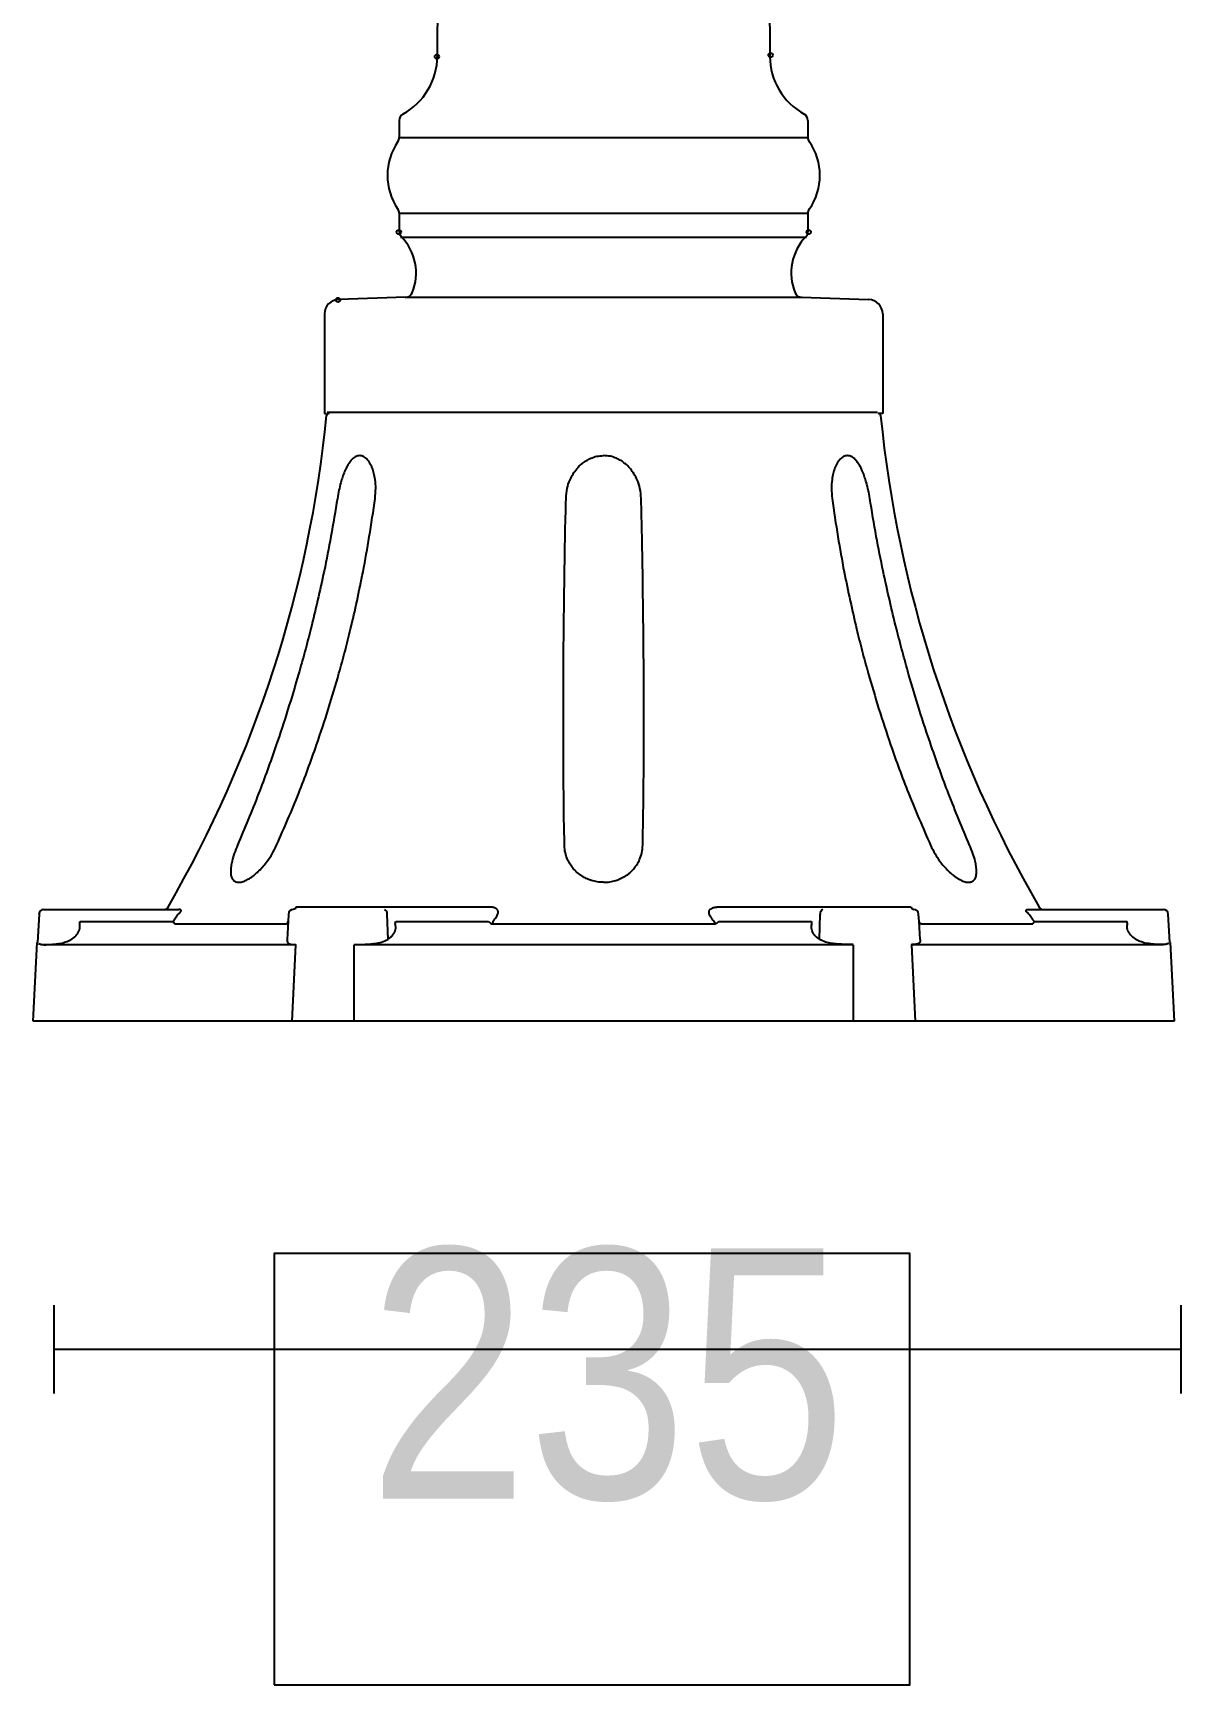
# Model space of a CAD drawing. Extents: x 0 to 157, y 0 to 402.
# Drawn here: x 0.2 to 47, y 0 to 67.4 of the extents above; entities that cross this region are included whole.
import ezdxf

# ---------------------------------------------------------------- set-up
doc = ezdxf.new("R2010")
doc.units = 0
doc.layers.add('LIVELLO_1', color=160, linetype='Continuous')
doc.styles.add('STD', font='txt')

# ---------------------------------------------------------------- blocks, each defined once
blk = doc.blocks.new('AI9-BLK1')
at = {"layer": 'LIVELLO_1', "color": 7}
for p, q in [((-60.737, -6.706), (-61.319, -134.738)), ((-48.338, -6.706), (-47.751, -134.738)), ((-62.873, -137.35), (-62.873, -138.051)), ((-46.205, -137.35), (-46.205, -138.051)), ((-46.173, -138.064), (-62.903, -138.064)), ((-46.173, -141.152), (-62.903, -141.152)), ((-62.873, -141.136), (-62.873, -141.889)), ((-46.205, -141.136), (-46.205, -141.889)), ((-62.818, -142.105), (-46.253, -142.105)), ((-62.606, -144.561), (-65.34, -144.657)), ((-61.38, -144.577), (-62.635, -144.577)), ((-46.468, -144.561), (-43.729, -144.657)), ((-65.925, -145.24), (-65.925, -149.303)), ((-43.151, -145.24), (-43.151, -149.303)), ((-65.925, -149.303), (-65.833, -149.303)), ((-43.151, -149.303), (-43.334, -149.303)), ((-77.566, -169.713), (-77.632, -170.874)), ((-77.377, -169.528), (-72.468, -169.528)), ((-72.468, -169.528), (-71.867, -169.528)), ((-67.39, -169.713), (-67.406, -170.021)), ((-59.158, -169.429), (-67.082, -169.429)), ((-63.374, -169.713), (-63.344, -170.746)), ((-41.992, -169.429), (-49.911, -169.429)), ((-45.725, -170.746), (-45.7, -169.713)), ((-41.667, -170.021), (-41.685, -169.713)), ((-37.209, -169.528), (-36.61, -169.528)), ((-36.61, -169.528), (-31.702, -169.528)), ((-31.443, -170.874), (-31.506, -169.713)), ((-75.891, -170.021), (-72.107, -170.021)), ((-72.043, -170.11), (-67.482, -170.11)), ((-67.406, -170.021), (-67.443, -170.746)), ((-63.017, -170.021), (-59.234, -170.021)), ((-59.096, -170.11), (-54.535, -170.11)), ((-54.535, -170.11), (-49.974, -170.11)), ((-49.838, -170.021), (-46.052, -170.021)), ((-41.628, -170.746), (-41.667, -170.021)), ((-41.589, -170.11), (-37.031, -170.11)), ((-36.964, -170.021), (-33.181, -170.021)), ((-77.811, -174.075), (-77.643, -170.88)), ((-64.716, -174.075), (-64.716, -170.963)), ((-44.353, -170.963), (-44.353, -174.075)), ((-31.43, -170.88), (-31.26, -174.075)), ((-67.237, -174.075), (-77.811, -174.075)), ((-64.716, -174.075), (-67.237, -174.075)), ((-54.535, -174.075), (-64.716, -174.075)), ((-44.353, -174.075), (-54.535, -174.075)), ((-41.833, -174.075), (-44.353, -174.075)), ((-31.26, -174.075), (-41.833, -174.075)), ((-76.96, -185.666), (-76.96, -189.268)), ((-30.984, -185.666), (-30.984, -189.268)), ((-30.984, -187.468), (-76.96, -187.468))]:
    blk.add_line(p, q, dxfattribs=at)
for points in [[(-46.438, -144.577), (-47.694, -144.577), (-61.38, -144.577)], [(-43.359, -149.265), (-54.535, -149.265), (-65.811, -149.265)], [(-67.237, -174.075), (-67.096, -170.963), (-77.276, -170.963)], [(-44.353, -170.963), (-54.535, -170.963), (-64.716, -170.963)], [(-31.794, -170.963), (-41.973, -170.963), (-41.833, -174.075)]]:
    blk.add_lwpolyline(points, dxfattribs=at)
blk.add_lwpolyline([(-67.973, -201.149), (-42.051, -201.149), (-42.051, -183.559), (-67.973, -183.559)], close=True, dxfattribs=at)
blk.add_circle((-65.37, -144.673), 0.0893, dxfattribs=at)
for centre, major_axis, ratio in [((-61.336, -134.751), (0.0904, 0), 0.98733), ((-47.724, -134.689), (0.0904, 0), 0.986733), ((-62.891, -141.902), (0.0926, 0), 0.963797), ((-46.17, -141.902), (-0.0039, -0.0892), 0.980735)]:
    blk.add_ellipse(centre, major_axis=major_axis, ratio=ratio, dxfattribs=at)
for points in [[(-62.72, -137.095), (-61.863, -136.624), (-61.323, -135.72), (-61.319, -134.738)], [(-47.751, -134.738), (-47.751, -135.72), (-47.213, -136.624), (-46.353, -137.095)], [(-62.72, -137.095), (-62.811, -137.147), (-62.873, -137.247), (-62.873, -137.35)], [(-46.203, -137.35), (-46.203, -137.247), (-46.257, -137.147), (-46.353, -137.095)], [(-62.923, -138.214), (-62.892, -138.165), (-62.873, -138.107), (-62.873, -138.051)], [(-46.203, -138.051), (-46.203, -138.107), (-46.185, -138.165), (-46.146, -138.214)], [(-62.923, -138.214), (-63.499, -139.042), (-63.499, -140.145), (-62.923, -140.973)], [(-46.146, -140.973), (-45.572, -140.145), (-45.572, -139.042), (-46.146, -138.214)], [(-62.873, -141.139), (-62.873, -141.078), (-62.892, -141.022), (-62.923, -140.973)], [(-46.146, -140.973), (-46.185, -141.022), (-46.203, -141.078), (-46.203, -141.139)], [(-62.873, -141.889), (-62.873, -141.965), (-62.839, -142.036), (-62.788, -142.092)], [(-46.285, -142.092), (-46.877, -142.701), (-47.046, -143.601), (-46.724, -144.382)], [(-46.285, -142.092), (-46.23, -142.036), (-46.203, -141.965), (-46.203, -141.889)], [(-65.34, -144.659), (-65.662, -144.659), (-65.925, -144.92), (-65.925, -145.24)], [(-46.724, -144.382), (-46.685, -144.49), (-46.582, -144.563), (-46.468, -144.563)], [(-43.151, -145.24), (-43.151, -144.92), (-43.412, -144.659), (-43.729, -144.659)], [(-72.303, -169.431), (-68.749, -163.283), (-66.544, -156.454), (-65.833, -149.39)], [(-65.737, -149.303), (-65.793, -149.303), (-65.829, -149.341), (-65.833, -149.39)], [(-43.235, -149.39), (-43.242, -149.341), (-43.281, -149.303), (-43.334, -149.303)], [(-43.235, -149.39), (-42.531, -156.454), (-40.328, -163.283), (-36.772, -169.431)], [(-77.377, -169.528), (-77.475, -169.528), (-77.564, -169.61), (-77.568, -169.713)], [(-72.468, -169.528), (-72.399, -169.528), (-72.333, -169.489), (-72.303, -169.431)], [(-67.196, -169.528), (-67.303, -169.528), (-67.384, -169.61), (-67.39, -169.713)], [(-41.685, -169.713), (-41.689, -169.61), (-41.774, -169.528), (-41.877, -169.528)], [(-36.772, -169.431), (-36.739, -169.489), (-36.678, -169.528), (-36.608, -169.528)], [(-31.506, -169.713), (-31.512, -169.61), (-31.595, -169.528), (-31.7, -169.528)]]:
    blk.add_open_spline(points, degree=3, dxfattribs=at)
for points, knots in [([(-62.606, -144.563), (-62.489, -144.563), (-62.391, -144.49), (-62.345, -144.382), (-62.022, -143.601), (-62.196, -142.701), (-62.788, -142.092)], [0, 0, 0, 0, 1, 1, 1, 2, 2, 2, 2]), ([(-69.469, -166.902), (-69.174, -166.208), (-68.885, -165.511), (-68.611, -164.801), (-68.362, -164.163), (-68.129, -163.513), (-67.9, -162.854), (-67.735, -162.361), (-67.567, -161.863), (-67.414, -161.359), (-67.26, -160.883), (-67.118, -160.407), (-66.981, -159.93), (-66.89, -159.619), (-66.805, -159.314), (-66.718, -159.006), (-66.636, -158.693), (-66.556, -158.383), (-66.476, -158.072), (-66.385, -157.691), (-66.293, -157.309), (-66.201, -156.929), (-66.11, -156.53), (-66.021, -156.134), (-65.937, -155.733), (-65.838, -155.261), (-65.747, -154.788), (-65.658, -154.313), (-65.566, -153.797), (-65.477, -153.279), (-65.394, -152.763), (-65.374, -152.654), (-65.36, -152.542), (-65.333, -152.435), (-65.31, -152.328), (-65.287, -152.225), (-65.259, -152.125), (-65.237, -152.049), (-65.214, -151.969), (-65.187, -151.893), (-65.163, -151.819), (-65.13, -151.745), (-65.102, -151.672), (-65.084, -151.625), (-65.061, -151.58), (-65.043, -151.533), (-65.019, -151.486), (-64.993, -151.442), (-64.969, -151.397), (-64.947, -151.366), (-64.923, -151.328), (-64.901, -151.294), (-64.878, -151.259), (-64.851, -151.227), (-64.823, -151.196), (-64.801, -151.171), (-64.773, -151.149), (-64.755, -151.129), (-64.727, -151.109), (-64.698, -151.089), (-64.67, -151.073), (-64.647, -151.058), (-64.622, -151.046), (-64.598, -151.04), (-64.574, -151.029), (-64.548, -151.026), (-64.521, -151.022), (-64.491, -151.017), (-64.469, -151.017), (-64.441, -151.026), (-64.414, -151.026), (-64.391, -151.033), (-64.369, -151.04), (-64.341, -151.053), (-64.316, -151.067), (-64.293, -151.08), (-64.26, -151.096), (-64.247, -151.114), (-64.225, -151.136), (-64.192, -151.156), (-64.164, -151.183), (-64.146, -151.212), (-64.123, -151.239), (-64.107, -151.265), (-64.085, -151.296), (-64.066, -151.332), (-64.044, -151.368), (-64.022, -151.406), (-64.005, -151.442), (-63.987, -151.482), (-63.975, -151.52), (-63.948, -151.598), (-63.924, -151.672), (-63.907, -151.747), (-63.886, -151.83), (-63.867, -151.91), (-63.856, -151.998), (-63.835, -152.116), (-63.833, -152.241), (-63.833, -152.359), (-63.835, -152.495), (-63.845, -152.632), (-63.858, -152.763), (-63.931, -153.286), (-64.009, -153.808), (-64.094, -154.324), (-64.169, -154.801), (-64.258, -155.277), (-64.35, -155.755), (-64.43, -156.15), (-64.51, -156.547), (-64.594, -156.943), (-64.674, -157.324), (-64.766, -157.702), (-64.855, -158.081), (-64.936, -158.383), (-65.008, -158.684), (-65.084, -158.99), (-65.163, -159.296), (-65.244, -159.597), (-65.333, -159.894), (-65.466, -160.376), (-65.608, -160.85), (-65.754, -161.325), (-65.909, -161.823), (-66.073, -162.321), (-66.247, -162.819), (-66.476, -163.479), (-66.714, -164.136), (-66.97, -164.785), (-67.257, -165.498), (-67.562, -166.199), (-67.873, -166.902), (-67.93, -167.025), (-67.992, -167.141), (-68.056, -167.259), (-68.112, -167.362), (-68.184, -167.465), (-68.254, -167.558), (-68.309, -167.63), (-68.367, -167.699), (-68.424, -167.766), (-68.476, -167.828), (-68.531, -167.891), (-68.595, -167.947), (-68.629, -167.982), (-68.664, -168.016), (-68.703, -168.052), (-68.737, -168.085), (-68.78, -168.119), (-68.821, -168.145), (-68.851, -168.172), (-68.891, -168.201), (-68.929, -168.224), (-68.963, -168.25), (-69.002, -168.273), (-69.044, -168.295), (-69.072, -168.308), (-69.105, -168.329), (-69.139, -168.344), (-69.174, -168.362), (-69.208, -168.373), (-69.242, -168.384), (-69.265, -168.393), (-69.299, -168.4), (-69.327, -168.407), (-69.354, -168.411), (-69.38, -168.415), (-69.412, -168.415), (-69.436, -168.415), (-69.46, -168.415), (-69.482, -168.411), (-69.51, -168.411), (-69.532, -168.4), (-69.553, -168.393), (-69.576, -168.384), (-69.594, -168.373), (-69.617, -168.36), (-69.633, -168.344), (-69.646, -168.329), (-69.663, -168.308), (-69.679, -168.286), (-69.694, -168.264), (-69.702, -168.241), (-69.718, -168.215), (-69.724, -168.192), (-69.731, -168.168), (-69.74, -168.134), (-69.742, -168.103), (-69.742, -168.074), (-69.748, -168.041), (-69.748, -168.007), (-69.748, -167.976), (-69.748, -167.913), (-69.742, -167.842), (-69.731, -167.775), (-69.724, -167.706), (-69.713, -167.63), (-69.694, -167.56), (-69.67, -167.453), (-69.64, -167.346), (-69.602, -167.243), (-69.56, -167.127), (-69.515, -167.02), (-69.469, -166.902)], [0, 0, 0, 0, 1, 1, 1, 2, 2, 2, 3, 3, 3, 4, 4, 4, 5, 5, 5, 6, 6, 6, 7, 7, 7, 8, 8, 8, 9, 9, 9, 10, 10, 10, 11, 11, 11, 12, 12, 12, 13, 13, 13, 14, 14, 14, 15, 15, 15, 16, 16, 16, 17, 17, 17, 18, 18, 18, 19, 19, 19, 20, 20, 20, 21, 21, 21, 22, 22, 22, 23, 23, 23, 24, 24, 24, 25, 25, 25, 26, 26, 26, 27, 27, 27, 28, 28, 28, 29, 29, 29, 30, 30, 30, 31, 31, 31, 32, 32, 32, 33, 33, 33, 34, 34, 34, 35, 35, 35, 36, 36, 36, 37, 37, 37, 38, 38, 38, 39, 39, 39, 40, 40, 40, 41, 41, 41, 42, 42, 42, 43, 43, 43, 44, 44, 44, 45, 45, 45, 46, 46, 46, 47, 47, 47, 48, 48, 48, 49, 49, 49, 50, 50, 50, 51, 51, 51, 52, 52, 52, 53, 53, 53, 54, 54, 54, 55, 55, 55, 56, 56, 56, 57, 57, 57, 58, 58, 58, 59, 59, 59, 60, 60, 60, 61, 61, 61, 62, 62, 62, 63, 63, 63, 64, 64, 64, 65, 65, 65, 66, 66, 66, 67, 67, 67, 68, 68, 68, 68]), ([(-56.132, -166.902), (-56.147, -166.196), (-56.159, -165.491), (-56.165, -164.785), (-56.175, -164.136), (-56.177, -163.491), (-56.177, -162.843), (-56.177, -162.843), (-56.177, -161.352), (-56.177, -161.352), (-56.177, -160.881), (-56.177, -160.407), (-56.175, -159.936), (-56.175, -159.628), (-56.175, -159.318), (-56.171, -159.006), (-56.165, -158.693), (-56.165, -158.383), (-56.159, -158.075), (-56.154, -157.691), (-56.15, -157.309), (-56.147, -156.925), (-56.143, -156.527), (-56.132, -156.125), (-56.127, -155.728), (-56.125, -155.255), (-56.113, -154.779), (-56.104, -154.306), (-56.097, -153.795), (-56.081, -153.279), (-56.067, -152.763), (-56.058, -152.629), (-56.051, -152.491), (-56.021, -152.359), (-55.999, -152.241), (-55.96, -152.121), (-55.905, -152.009), (-55.87, -151.926), (-55.829, -151.841), (-55.779, -151.77), (-55.733, -151.694), (-55.683, -151.625), (-55.626, -151.562), (-55.596, -151.52), (-55.562, -151.482), (-55.528, -151.442), (-55.489, -151.406), (-55.447, -151.368), (-55.409, -151.337), (-55.354, -151.301), (-55.301, -151.259), (-55.24, -151.225), (-55.187, -151.192), (-55.12, -151.156), (-55.057, -151.129), (-54.979, -151.096), (-54.897, -151.062), (-54.814, -151.046), (-54.723, -151.029), (-54.631, -151.026), (-54.535, -151.017)], [0, 0, 0, 0, 1, 1, 1, 2, 2, 2, 3, 3, 3, 4, 4, 4, 5, 5, 5, 6, 6, 6, 7, 7, 7, 8, 8, 8, 9, 9, 9, 10, 10, 10, 11, 11, 11, 12, 12, 12, 13, 13, 13, 14, 14, 14, 15, 15, 15, 16, 16, 16, 17, 17, 17, 18, 18, 18, 19, 19, 19, 20, 20, 20, 20]), ([(-53.006, -152.763), (-53.011, -152.629), (-53.024, -152.491), (-53.052, -152.359), (-53.075, -152.241), (-53.115, -152.121), (-53.166, -152.009), (-53.205, -151.926), (-53.244, -151.841), (-53.296, -151.77), (-53.342, -151.694), (-53.388, -151.625), (-53.443, -151.562), (-53.473, -151.52), (-53.512, -151.482), (-53.55, -151.442), (-53.584, -151.406), (-53.626, -151.368), (-53.667, -151.337), (-53.717, -151.301), (-53.767, -151.259), (-53.829, -151.225), (-53.887, -151.192), (-53.948, -151.156), (-54.012, -151.129), (-54.092, -151.096), (-54.177, -151.062), (-54.261, -151.046), (-54.346, -151.029), (-54.444, -151.026), (-54.535, -151.017)], [0, 0, 0, 0, 1, 1, 1, 2, 2, 2, 3, 3, 3, 4, 4, 4, 5, 5, 5, 6, 6, 6, 7, 7, 7, 8, 8, 8, 9, 9, 9, 10, 10, 10, 10]), ([(-43.679, -152.763), (-43.695, -152.654), (-43.713, -152.542), (-43.741, -152.435), (-43.763, -152.328), (-43.781, -152.225), (-43.816, -152.125), (-43.839, -152.049), (-43.862, -151.969), (-43.889, -151.893), (-43.912, -151.819), (-43.94, -151.745), (-43.969, -151.672), (-43.99, -151.625), (-44.008, -151.58), (-44.031, -151.533), (-44.054, -151.486), (-44.077, -151.442), (-44.104, -151.397), (-44.123, -151.366), (-44.15, -151.328), (-44.173, -151.294), (-44.195, -151.259), (-44.223, -151.227), (-44.252, -151.196), (-44.276, -151.171), (-44.298, -151.149), (-44.321, -151.129), (-44.348, -151.109), (-44.372, -151.089), (-44.401, -151.073), (-44.424, -151.058), (-44.447, -151.046), (-44.47, -151.04), (-44.497, -151.029), (-44.527, -151.026), (-44.555, -151.022), (-44.577, -151.017), (-44.605, -151.017), (-44.632, -151.026), (-44.655, -151.026), (-44.68, -151.033), (-44.703, -151.04), (-44.735, -151.053), (-44.762, -151.067), (-44.785, -151.08), (-44.808, -151.096), (-44.831, -151.114), (-44.854, -151.136), (-44.879, -151.156), (-44.902, -151.183), (-44.927, -151.212), (-44.95, -151.239), (-44.968, -151.265), (-44.991, -151.296), (-45.009, -151.332), (-45.033, -151.368), (-45.048, -151.406), (-45.066, -151.442), (-45.087, -151.482), (-45.103, -151.52), (-45.129, -151.598), (-45.151, -151.672), (-45.172, -151.747), (-45.186, -151.83), (-45.206, -151.91), (-45.218, -151.998), (-45.231, -152.116), (-45.243, -152.241), (-45.243, -152.359), (-45.24, -152.495), (-45.225, -152.632), (-45.208, -152.763)], [0, 0, 0, 0, 1, 1, 1, 2, 2, 2, 3, 3, 3, 4, 4, 4, 5, 5, 5, 6, 6, 6, 7, 7, 7, 8, 8, 8, 9, 9, 9, 10, 10, 10, 11, 11, 11, 12, 12, 12, 13, 13, 13, 14, 14, 14, 15, 15, 15, 16, 16, 16, 17, 17, 17, 18, 18, 18, 19, 19, 19, 20, 20, 20, 21, 21, 21, 22, 22, 22, 23, 23, 23, 24, 24, 24, 24]), ([(-52.94, -166.902), (-52.928, -166.196), (-52.915, -165.491), (-52.91, -164.785), (-52.899, -164.136), (-52.894, -163.491), (-52.894, -162.843), (-52.894, -162.343), (-52.892, -161.845), (-52.894, -161.352), (-52.894, -160.881), (-52.894, -160.407), (-52.899, -159.936), (-52.899, -159.628), (-52.899, -159.318), (-52.906, -159.006), (-52.91, -158.693), (-52.91, -158.383), (-52.915, -158.075), (-52.915, -157.691), (-52.921, -157.309), (-52.928, -156.925), (-52.934, -156.527), (-52.938, -156.125), (-52.94, -155.728), (-52.951, -155.255), (-52.96, -154.779), (-52.967, -154.306), (-52.978, -153.795), (-52.99, -153.279), (-53.006, -152.763)], [0, 0, 0, 0, 1, 1, 1, 2, 2, 2, 3, 3, 3, 4, 4, 4, 5, 5, 5, 6, 6, 6, 7, 7, 7, 8, 8, 8, 9, 9, 9, 10, 10, 10, 10]), ([(-45.208, -152.763), (-45.137, -153.286), (-45.064, -153.808), (-44.98, -154.324), (-44.902, -154.801), (-44.815, -155.277), (-44.723, -155.755), (-44.646, -156.15), (-44.564, -156.547), (-44.474, -156.943), (-44.394, -157.324), (-44.305, -157.702), (-44.219, -158.081), (-44.141, -158.383), (-44.069, -158.684), (-43.99, -158.99), (-43.907, -159.296), (-43.825, -159.597), (-43.741, -159.894), (-43.601, -160.376), (-43.464, -160.85), (-43.316, -161.325), (-43.157, -161.823), (-42.998, -162.321), (-42.828, -162.819), (-42.6, -163.479), (-42.36, -164.136), (-42.101, -164.785), (-41.811, -165.498), (-41.51, -166.199), (-41.203, -166.902)], [0, 0, 0, 0, 1, 1, 1, 2, 2, 2, 3, 3, 3, 4, 4, 4, 5, 5, 5, 6, 6, 6, 7, 7, 7, 8, 8, 8, 9, 9, 9, 10, 10, 10, 10]), ([(-39.605, -166.902), (-39.9, -166.208), (-40.19, -165.511), (-40.465, -164.801), (-40.709, -164.163), (-40.947, -163.513), (-41.169, -162.854), (-41.34, -162.361), (-41.505, -161.863), (-41.663, -161.359), (-41.809, -160.883), (-41.957, -160.407), (-42.095, -159.93), (-42.18, -159.619), (-42.266, -159.314), (-42.35, -159.006), (-42.431, -158.693), (-42.515, -158.383), (-42.592, -158.072), (-42.691, -157.691), (-42.782, -157.309), (-42.867, -156.929), (-42.959, -156.53), (-43.048, -156.134), (-43.135, -155.733), (-43.231, -155.261), (-43.327, -154.788), (-43.414, -154.313), (-43.508, -153.797), (-43.589, -153.279), (-43.679, -152.763)], [0, 0, 0, 0, 1, 1, 1, 2, 2, 2, 3, 3, 3, 4, 4, 4, 5, 5, 5, 6, 6, 6, 7, 7, 7, 8, 8, 8, 9, 9, 9, 10, 10, 10, 10]), ([(-54.535, -168.415), (-54.62, -168.411), (-54.709, -168.411), (-54.797, -168.4), (-54.874, -168.389), (-54.954, -168.371), (-55.024, -168.344), (-55.087, -168.329), (-55.144, -168.306), (-55.201, -168.279), (-55.255, -168.257), (-55.308, -168.226), (-55.366, -168.201), (-55.402, -168.179), (-55.443, -168.154), (-55.478, -168.125), (-55.512, -168.103), (-55.55, -168.076), (-55.585, -168.052), (-55.619, -168.02), (-55.654, -167.987), (-55.687, -167.951), (-55.718, -167.92), (-55.752, -167.891), (-55.779, -167.848), (-55.825, -167.795), (-55.868, -167.739), (-55.903, -167.679), (-55.94, -167.619), (-55.973, -167.552), (-56.006, -167.491), (-56.045, -167.402), (-56.079, -167.311), (-56.097, -167.217), (-56.119, -167.114), (-56.125, -167.009), (-56.132, -166.902)], [0, 0, 0, 0, 1, 1, 1, 2, 2, 2, 3, 3, 3, 4, 4, 4, 5, 5, 5, 6, 6, 6, 7, 7, 7, 8, 8, 8, 9, 9, 9, 10, 10, 10, 11, 11, 11, 12, 12, 12, 12]), ([(-54.535, -168.415), (-54.451, -168.411), (-54.359, -168.411), (-54.277, -168.4), (-54.199, -168.389), (-54.125, -168.371), (-54.042, -168.344), (-53.989, -168.329), (-53.927, -168.306), (-53.875, -168.279), (-53.818, -168.257), (-53.763, -168.226), (-53.71, -168.201), (-53.671, -168.179), (-53.63, -168.154), (-53.596, -168.125), (-53.557, -168.103), (-53.519, -168.076), (-53.488, -168.052), (-53.449, -168.02), (-53.42, -167.987), (-53.388, -167.951), (-53.353, -167.92), (-53.324, -167.891), (-53.296, -167.848), (-53.25, -167.795), (-53.209, -167.739), (-53.171, -167.679), (-53.128, -167.619), (-53.098, -167.552), (-53.068, -167.491), (-53.029, -167.402), (-52.999, -167.311), (-52.978, -167.217), (-52.956, -167.114), (-52.951, -167.009), (-52.94, -166.902)], [0, 0, 0, 0, 1, 1, 1, 2, 2, 2, 3, 3, 3, 4, 4, 4, 5, 5, 5, 6, 6, 6, 7, 7, 7, 8, 8, 8, 9, 9, 9, 10, 10, 10, 11, 11, 11, 12, 12, 12, 12]), ([(-41.203, -166.902), (-41.141, -167.025), (-41.084, -167.141), (-41.015, -167.259), (-40.954, -167.362), (-40.89, -167.465), (-40.816, -167.558), (-40.764, -167.63), (-40.707, -167.699), (-40.652, -167.766), (-40.594, -167.828), (-40.537, -167.891), (-40.476, -167.947), (-40.446, -167.982), (-40.402, -168.016), (-40.367, -168.052), (-40.332, -168.085), (-40.293, -168.119), (-40.252, -168.145), (-40.216, -168.172), (-40.181, -168.201), (-40.147, -168.224), (-40.11, -168.25), (-40.076, -168.273), (-40.033, -168.295), (-39.998, -168.308), (-39.968, -168.329), (-39.937, -168.344), (-39.9, -168.362), (-39.868, -168.373), (-39.829, -168.384), (-39.804, -168.393), (-39.776, -168.4), (-39.747, -168.407), (-39.719, -168.411), (-39.692, -168.415), (-39.662, -168.415), (-39.639, -168.415), (-39.608, -168.415), (-39.584, -168.411), (-39.562, -168.411), (-39.538, -168.4), (-39.516, -168.393), (-39.503, -168.384), (-39.479, -168.373), (-39.459, -168.36), (-39.44, -168.344), (-39.424, -168.329), (-39.409, -168.308), (-39.39, -168.286), (-39.379, -168.264), (-39.372, -168.241), (-39.355, -168.215), (-39.349, -168.192), (-39.344, -168.168), (-39.333, -168.134), (-39.329, -168.103), (-39.329, -168.074), (-39.322, -168.041), (-39.322, -168.007), (-39.322, -167.976), (-39.326, -167.913), (-39.329, -167.842), (-39.34, -167.775), (-39.349, -167.706), (-39.363, -167.63), (-39.379, -167.56), (-39.401, -167.453), (-39.436, -167.346), (-39.47, -167.243), (-39.514, -167.127), (-39.56, -167.02), (-39.605, -166.902)], [0, 0, 0, 0, 1, 1, 1, 2, 2, 2, 3, 3, 3, 4, 4, 4, 5, 5, 5, 6, 6, 6, 7, 7, 7, 8, 8, 8, 9, 9, 9, 10, 10, 10, 11, 11, 11, 12, 12, 12, 13, 13, 13, 14, 14, 14, 15, 15, 15, 16, 16, 16, 17, 17, 17, 18, 18, 18, 19, 19, 19, 20, 20, 20, 21, 21, 21, 22, 22, 22, 23, 23, 23, 24, 24, 24, 24]), ([(-72.109, -170.023), (-72.065, -169.97), (-72.032, -169.92), (-71.993, -169.864), (-71.958, -169.816), (-71.921, -169.764), (-71.882, -169.713)], [0, 0, 0, 0, 1, 1, 1, 2, 2, 2, 2]), ([(-71.882, -169.713), (-71.871, -169.702), (-71.855, -169.693), (-71.849, -169.682), (-71.832, -169.673), (-71.825, -169.657), (-71.81, -169.65), (-71.805, -169.644), (-71.798, -169.637), (-71.791, -169.626), (-71.786, -169.621), (-71.782, -169.612), (-71.779, -169.603), (-71.779, -169.603), (-71.775, -169.599), (-71.775, -169.594), (-71.768, -169.59), (-71.768, -169.585), (-71.768, -169.583), (-71.768, -169.583), (-71.768, -169.57), (-71.768, -169.57), (-71.775, -169.565), (-71.775, -169.561), (-71.779, -169.561), (-71.779, -169.554), (-71.782, -169.548), (-71.786, -169.543), (-71.791, -169.541), (-71.798, -169.539), (-71.805, -169.534), (-71.81, -169.534), (-71.825, -169.53), (-71.832, -169.53), (-71.844, -169.528), (-71.851, -169.528), (-71.867, -169.528)], [0, 0, 0, 0, 1, 1, 1, 2, 2, 2, 3, 3, 3, 4, 4, 4, 5, 5, 5, 6, 6, 6, 7, 7, 7, 8, 8, 8, 9, 9, 9, 10, 10, 10, 11, 11, 11, 12, 12, 12, 12]), ([(-67.082, -169.431), (-67.093, -169.456), (-67.105, -169.485), (-67.122, -169.498), (-67.141, -169.514), (-67.168, -169.521), (-67.196, -169.528)], [0, 0, 0, 0, 1, 1, 1, 2, 2, 2, 2]), ([(-63.475, -169.528), (-63.442, -169.548), (-63.407, -169.57), (-63.396, -169.603), (-63.378, -169.63), (-63.378, -169.673), (-63.374, -169.713)], [0, 0, 0, 0, 1, 1, 1, 2, 2, 2, 2]), ([(-58.891, -169.8), (-58.879, -169.782), (-58.868, -169.757), (-58.859, -169.735), (-58.852, -169.717), (-58.845, -169.702), (-58.835, -169.677), (-58.835, -169.677), (-58.835, -169.63), (-58.835, -169.63), (-58.835, -169.617), (-58.841, -169.599), (-58.845, -169.585), (-58.852, -169.576), (-58.852, -169.565), (-58.857, -169.561), (-58.859, -169.548), (-58.863, -169.543), (-58.874, -169.534), (-58.879, -169.528), (-58.887, -169.521), (-58.891, -169.514), (-58.902, -169.507), (-58.904, -169.501), (-58.913, -169.494), (-58.927, -169.485), (-58.944, -169.481), (-58.955, -169.469), (-58.973, -169.46), (-58.989, -169.456), (-59.005, -169.451), (-59.028, -169.445), (-59.051, -169.438), (-59.081, -169.431), (-59.108, -169.431), (-59.131, -169.431), (-59.158, -169.431)], [0, 0, 0, 0, 1, 1, 1, 2, 2, 2, 3, 3, 3, 4, 4, 4, 5, 5, 5, 6, 6, 6, 7, 7, 7, 8, 8, 8, 9, 9, 9, 10, 10, 10, 11, 11, 11, 12, 12, 12, 12]), ([(-49.974, -170.112), (-50.007, -170.059), (-50.046, -170.005), (-50.076, -169.956), (-50.114, -169.9), (-50.144, -169.849), (-50.183, -169.8), (-50.199, -169.782), (-50.205, -169.757), (-50.212, -169.735), (-50.224, -169.717), (-50.229, -169.702), (-50.233, -169.677), (-50.236, -169.657), (-50.236, -169.644), (-50.236, -169.63), (-50.233, -169.617), (-50.233, -169.599), (-50.229, -169.585), (-50.224, -169.576), (-50.224, -169.565), (-50.212, -169.561), (-50.21, -169.548), (-50.21, -169.543), (-50.201, -169.534), (-50.199, -169.528), (-50.187, -169.521), (-50.183, -169.514), (-50.176, -169.507), (-50.166, -169.501), (-50.16, -169.494), (-50.144, -169.485), (-50.133, -169.481), (-50.114, -169.469), (-50.098, -169.46), (-50.083, -169.456), (-50.064, -169.451), (-50.046, -169.445), (-50.018, -169.438), (-49.996, -169.431), (-49.968, -169.431), (-49.939, -169.431), (-49.911, -169.431)], [0, 0, 0, 0, 1, 1, 1, 2, 2, 2, 3, 3, 3, 4, 4, 4, 5, 5, 5, 6, 6, 6, 7, 7, 7, 8, 8, 8, 9, 9, 9, 10, 10, 10, 11, 11, 11, 12, 12, 12, 13, 13, 13, 14, 14, 14, 14]), ([(-45.6, -169.528), (-45.633, -169.548), (-45.666, -169.57), (-45.679, -169.603), (-45.7, -169.63), (-45.7, -169.673), (-45.7, -169.713)], [0, 0, 0, 0, 1, 1, 1, 2, 2, 2, 2]), ([(-41.992, -169.431), (-41.981, -169.456), (-41.968, -169.485), (-41.946, -169.498), (-41.927, -169.514), (-41.903, -169.521), (-41.877, -169.528)], [0, 0, 0, 0, 1, 1, 1, 2, 2, 2, 2]), ([(-36.964, -170.023), (-37.003, -169.97), (-37.038, -169.92), (-37.077, -169.864), (-37.117, -169.816), (-37.152, -169.764), (-37.191, -169.713), (-37.198, -169.702), (-37.213, -169.693), (-37.228, -169.682), (-37.241, -169.673), (-37.252, -169.657), (-37.259, -169.65), (-37.267, -169.644), (-37.276, -169.637), (-37.278, -169.626), (-37.282, -169.621), (-37.289, -169.612), (-37.298, -169.603), (-37.298, -169.603), (-37.298, -169.594), (-37.298, -169.594), (-37.3, -169.59), (-37.3, -169.585), (-37.3, -169.583), (-37.3, -169.583), (-37.3, -169.57), (-37.3, -169.57), (-37.3, -169.565), (-37.298, -169.561), (-37.298, -169.561), (-37.298, -169.554), (-37.289, -169.548), (-37.287, -169.543), (-37.282, -169.541), (-37.278, -169.539), (-37.267, -169.534), (-37.259, -169.534), (-37.252, -169.53), (-37.241, -169.53), (-37.232, -169.528), (-37.221, -169.528), (-37.209, -169.528)], [0, 0, 0, 0, 1, 1, 1, 2, 2, 2, 3, 3, 3, 4, 4, 4, 5, 5, 5, 6, 6, 6, 7, 7, 7, 8, 8, 8, 9, 9, 9, 10, 10, 10, 11, 11, 11, 12, 12, 12, 13, 13, 13, 14, 14, 14, 14]), ([(-76.256, -170.748), (-76.217, -170.722), (-76.174, -170.697), (-76.14, -170.666), (-76.105, -170.641), (-76.075, -170.61), (-76.048, -170.583), (-76.025, -170.552), (-76.002, -170.523), (-75.985, -170.49), (-75.963, -170.46), (-75.941, -170.423), (-75.929, -170.391), (-75.915, -170.36), (-75.911, -170.324), (-75.9, -170.291), (-75.895, -170.255), (-75.9, -170.215), (-75.9, -170.177)], [0, 0, 0, 0, 1, 1, 1, 2, 2, 2, 3, 3, 3, 4, 4, 4, 5, 5, 5, 6, 6, 6, 6]), ([(-75.9, -170.177), (-75.906, -170.152), (-75.906, -170.126), (-75.906, -170.097), (-75.9, -170.072), (-75.895, -170.05), (-75.893, -170.023)], [0, 0, 0, 0, 1, 1, 1, 2, 2, 2, 2]), ([(-72.109, -170.023), (-72.095, -170.034), (-72.082, -170.05), (-72.065, -170.061), (-72.058, -170.079), (-72.054, -170.095), (-72.043, -170.112)], [0, 0, 0, 0, 1, 1, 1, 2, 2, 2, 2]), ([(-67.482, -170.112), (-67.464, -170.097), (-67.445, -170.092), (-67.429, -170.079), (-67.418, -170.061), (-67.414, -170.043), (-67.406, -170.023)], [0, 0, 0, 0, 1, 1, 1, 2, 2, 2, 2]), ([(-63.344, -170.748), (-63.309, -170.722), (-63.271, -170.697), (-63.237, -170.666), (-63.202, -170.641), (-63.175, -170.61), (-63.147, -170.583), (-63.129, -170.552), (-63.106, -170.523), (-63.086, -170.49), (-63.067, -170.456), (-63.051, -170.423), (-63.038, -170.391), (-63.029, -170.36), (-63.017, -170.324), (-63.017, -170.291), (-63.015, -170.255), (-63.017, -170.215), (-63.021, -170.177)], [0, 0, 0, 0, 1, 1, 1, 2, 2, 2, 3, 3, 3, 4, 4, 4, 5, 5, 5, 6, 6, 6, 6]), ([(-63.021, -170.177), (-63.029, -170.152), (-63.034, -170.126), (-63.034, -170.097), (-63.029, -170.072), (-63.021, -170.05), (-63.017, -170.023)], [0, 0, 0, 0, 1, 1, 1, 2, 2, 2, 2]), ([(-59.234, -170.023), (-59.22, -170.036), (-59.197, -170.059), (-59.165, -170.072), (-59.149, -170.09), (-59.119, -170.097), (-59.096, -170.112)], [0, 0, 0, 0, 1, 1, 1, 2, 2, 2, 2]), ([(-59.096, -170.112), (-59.066, -170.059), (-59.028, -170.005), (-58.998, -169.956), (-58.959, -169.9), (-58.927, -169.849), (-58.891, -169.8)], [0, 0, 0, 0, 1, 1, 1, 2, 2, 2, 2]), ([(-49.838, -170.023), (-49.858, -170.036), (-49.881, -170.059), (-49.904, -170.072), (-49.926, -170.09), (-49.952, -170.097), (-49.974, -170.112)], [0, 0, 0, 0, 1, 1, 1, 2, 2, 2, 2]), ([(-45.725, -170.748), (-45.768, -170.722), (-45.803, -170.697), (-45.838, -170.666), (-45.871, -170.641), (-45.899, -170.61), (-45.921, -170.583), (-45.945, -170.552), (-45.967, -170.523), (-45.986, -170.49), (-46.004, -170.456), (-46.024, -170.423), (-46.032, -170.391), (-46.043, -170.36), (-46.05, -170.324), (-46.054, -170.291), (-46.054, -170.255), (-46.054, -170.215), (-46.05, -170.177)], [0, 0, 0, 0, 1, 1, 1, 2, 2, 2, 3, 3, 3, 4, 4, 4, 5, 5, 5, 6, 6, 6, 6]), ([(-46.05, -170.177), (-46.047, -170.152), (-46.043, -170.126), (-46.043, -170.097), (-46.043, -170.072), (-46.05, -170.05), (-46.05, -170.023)], [0, 0, 0, 0, 1, 1, 1, 2, 2, 2, 2]), ([(-41.589, -170.112), (-41.606, -170.097), (-41.628, -170.092), (-41.645, -170.079), (-41.651, -170.061), (-41.658, -170.043), (-41.667, -170.023)], [0, 0, 0, 0, 1, 1, 1, 2, 2, 2, 2]), ([(-36.964, -170.023), (-36.981, -170.034), (-36.992, -170.05), (-37.003, -170.061), (-37.014, -170.079), (-37.021, -170.095), (-37.031, -170.112)], [0, 0, 0, 0, 1, 1, 1, 2, 2, 2, 2]), ([(-33.175, -170.177), (-33.17, -170.152), (-33.164, -170.126), (-33.17, -170.097), (-33.175, -170.072), (-33.177, -170.05), (-33.181, -170.023)], [0, 0, 0, 0, 1, 1, 1, 2, 2, 2, 2]), ([(-32.822, -170.748), (-32.856, -170.722), (-32.898, -170.697), (-32.937, -170.666), (-32.966, -170.641), (-32.994, -170.61), (-33.02, -170.583), (-33.051, -170.552), (-33.074, -170.523), (-33.09, -170.49), (-33.108, -170.46), (-33.129, -170.423), (-33.147, -170.391), (-33.153, -170.36), (-33.164, -170.324), (-33.175, -170.291), (-33.175, -170.291), (-33.175, -170.177), (-33.175, -170.177)], [0, 0, 0, 0, 1, 1, 1, 2, 2, 2, 3, 3, 3, 4, 4, 4, 5, 5, 5, 6, 6, 6, 6]), ([(-77.586, -170.918), (-77.536, -170.938), (-77.484, -170.952), (-77.438, -170.956), (-77.383, -170.963), (-77.333, -170.963), (-77.276, -170.963)], [0, 0, 0, 0, 1, 1, 1, 2, 2, 2, 2]), ([(-77.568, -170.916), (-77.518, -170.932), (-77.468, -170.952), (-77.41, -170.954), (-77.36, -170.963), (-77.309, -170.961), (-77.261, -170.956), (-77.218, -170.956), (-77.178, -170.956), (-77.132, -170.954), (-77.088, -170.952), (-77.043, -170.952), (-77.001, -170.945), (-76.951, -170.943), (-76.901, -170.938), (-76.848, -170.932), (-76.79, -170.923), (-76.736, -170.918), (-76.688, -170.909), (-76.611, -170.891), (-76.541, -170.874), (-76.473, -170.849), (-76.395, -170.82), (-76.327, -170.784), (-76.256, -170.748)], [0, 0, 0, 0, 1, 1, 1, 2, 2, 2, 3, 3, 3, 4, 4, 4, 5, 5, 5, 6, 6, 6, 7, 7, 7, 8, 8, 8, 8]), ([(-67.445, -170.748), (-67.447, -170.766), (-67.452, -170.784), (-67.447, -170.802), (-67.447, -170.827), (-67.445, -170.84), (-67.429, -170.86), (-67.425, -170.876), (-67.414, -170.891), (-67.397, -170.907), (-67.379, -170.918), (-67.356, -170.932), (-67.329, -170.938), (-67.303, -170.945), (-67.281, -170.952), (-67.253, -170.952), (-67.235, -170.954), (-67.218, -170.954), (-67.207, -170.956), (-67.207, -170.956), (-67.152, -170.956), (-67.152, -170.956), (-67.152, -170.956), (-67.122, -170.956), (-67.122, -170.956), (-67.122, -170.956), (-67.096, -170.956), (-67.096, -170.956)], [0, 0, 0, 0, 1, 1, 1, 2, 2, 2, 3, 3, 3, 4, 4, 4, 5, 5, 5, 6, 6, 6, 7, 7, 7, 8, 8, 8, 9, 9, 9, 9]), ([(-64.716, -170.956), (-64.716, -170.956), (-64.659, -170.956), (-64.659, -170.956), (-64.659, -170.956), (-64.574, -170.956), (-64.574, -170.956), (-64.528, -170.956), (-64.482, -170.956), (-64.437, -170.954), (-64.395, -170.954), (-64.35, -170.952), (-64.304, -170.952), (-64.231, -170.945), (-64.153, -170.943), (-64.078, -170.938), (-64, -170.932), (-63.929, -170.918), (-63.85, -170.909), (-63.765, -170.894), (-63.675, -170.883), (-63.595, -170.86), (-63.503, -170.827), (-63.426, -170.784), (-63.344, -170.748)], [0, 0, 0, 0, 1, 1, 1, 2, 2, 2, 3, 3, 3, 4, 4, 4, 5, 5, 5, 6, 6, 6, 7, 7, 7, 8, 8, 8, 8]), ([(-44.351, -170.956), (-44.351, -170.956), (-44.413, -170.956), (-44.413, -170.956), (-44.413, -170.956), (-44.497, -170.956), (-44.497, -170.956), (-44.543, -170.956), (-44.588, -170.956), (-44.632, -170.954), (-44.678, -170.954), (-44.723, -170.952), (-44.769, -170.952), (-44.843, -170.945), (-44.922, -170.943), (-44.996, -170.938), (-45.071, -170.932), (-45.149, -170.918), (-45.225, -170.909), (-45.314, -170.894), (-45.393, -170.883), (-45.478, -170.86), (-45.565, -170.827), (-45.64, -170.784), (-45.725, -170.748)], [0, 0, 0, 0, 1, 1, 1, 2, 2, 2, 3, 3, 3, 4, 4, 4, 5, 5, 5, 6, 6, 6, 7, 7, 7, 8, 8, 8, 8]), ([(-41.628, -170.748), (-41.623, -170.766), (-41.621, -170.784), (-41.621, -170.802), (-41.623, -170.827), (-41.628, -170.84), (-41.639, -170.86), (-41.647, -170.876), (-41.658, -170.891), (-41.674, -170.907), (-41.693, -170.918), (-41.715, -170.932), (-41.743, -170.938), (-41.765, -170.945), (-41.798, -170.952), (-41.822, -170.952), (-41.833, -170.954), (-41.85, -170.954), (-41.868, -170.956), (-41.868, -170.956), (-41.916, -170.956), (-41.916, -170.956), (-41.916, -170.956), (-41.951, -170.956), (-41.951, -170.956), (-41.951, -170.956), (-41.981, -170.956), (-41.981, -170.956)], [0, 0, 0, 0, 1, 1, 1, 2, 2, 2, 3, 3, 3, 4, 4, 4, 5, 5, 5, 6, 6, 6, 7, 7, 7, 8, 8, 8, 9, 9, 9, 9]), ([(-31.506, -170.916), (-31.558, -170.932), (-31.608, -170.952), (-31.663, -170.954), (-31.711, -170.963), (-31.766, -170.961), (-31.816, -170.956), (-31.857, -170.956), (-31.896, -170.956), (-31.938, -170.954), (-31.983, -170.952), (-32.027, -170.952), (-32.073, -170.945), (-32.121, -170.943), (-32.171, -170.938), (-32.228, -170.932), (-32.283, -170.923), (-32.331, -170.918), (-32.39, -170.909), (-32.461, -170.891), (-32.529, -170.874), (-32.601, -170.849), (-32.676, -170.82), (-32.745, -170.784), (-32.822, -170.748)], [0, 0, 0, 0, 1, 1, 1, 2, 2, 2, 3, 3, 3, 4, 4, 4, 5, 5, 5, 6, 6, 6, 7, 7, 7, 8, 8, 8, 8]), ([(-31.482, -170.918), (-31.535, -170.938), (-31.585, -170.952), (-31.635, -170.956), (-31.685, -170.963), (-31.743, -170.963), (-31.792, -170.963)], [0, 0, 0, 0, 1, 1, 1, 2, 2, 2, 2])]:
    blk.add_open_spline(points, degree=3, knots=knots, dxfattribs=at)
at = {"layer": 'LIVELLO_1', "color": 7, "insert": (-64.123, -183.34), "char_height": 10.20586, "attachment_point": 1, "style": 'STD'}
blk.add_mtext('\\fArial Narrow|b0|i0;\\H10.2059;\\C7;23\\H10.2059;5', dxfattribs=at)

msp = doc.modelspace()

# ---------------------------------------------------------------- block references
at = {"layer": 'LIVELLO_1', "color": 7}
msp.add_blockref('AI9-BLK1', (78.007125, 201.188667), dxfattribs=at)

doc.saveas('drawing.dxf')
